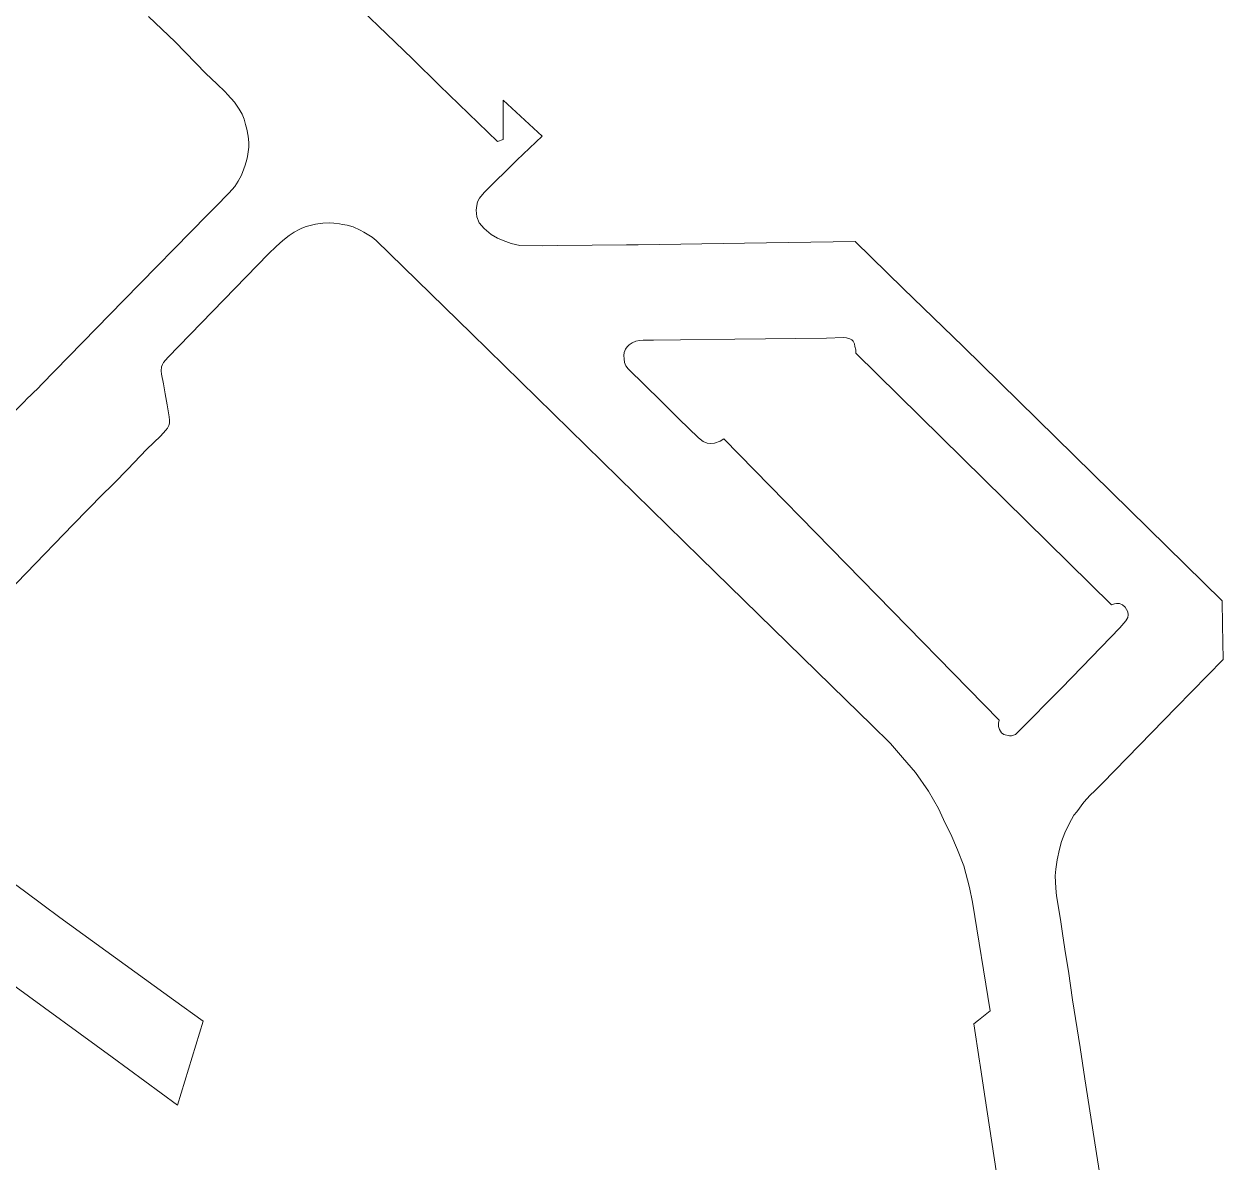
# Model space of a CAD drawing. Header units: metres. Extents: x 662613 to 666742, y 2728069 to 2732733.
# Drawn here: x 663790.5 to 663891.5, y 2730823.8 to 2730919.6 of the extents above; entities that cross this region are included whole.
import ezdxf

# ---------------------------------------------------------------- set-up
doc = ezdxf.new("R2010")
doc.units = ezdxf.units.M
doc.header["$MEASUREMENT"] = 0
doc.layers.add('Xref_DQ_MasterPlan_2024$0$DQ_ROADS', color=8, linetype='Continuous', lineweight=13)

# ---------------------------------------------------------------- blocks, each defined once
blk = doc.blocks.new('Xref_DQ_MasterPlan_2024$0$DQ_Roads_')
at = {"layer": 'Xref_DQ_MasterPlan_2024$0$DQ_ROADS'}
for points in [[(663872.8875, 2730820.0832), (663871.4505, 2730829.481), (663871.0776, 2730831.9193), (663871.0257, 2730832.2735), (663870.565, 2730835.4151), (663870.9471, 2730835.7281), (663871.9207, 2730836.5131), (663870.4532, 2730845.6598), (663870.1928, 2730846.8838), (663869.698, 2730848.7068), (663869.1837, 2730850.0545), (663868.6108, 2730851.3826), (663868.142, 2730852.3071), (663867.5756, 2730853.5506), (663866.7422, 2730855.009), (663865.6289, 2730856.578), (663864.5482, 2730857.841), (663863.5391, 2730859.0064), (663861.9245, 2730860.595), (663859.7695, 2730862.6979), (663847.5101, 2730874.6968), (663828.2324, 2730893.5448), (663820.2138, 2730901.3741), (663819.8754, 2730901.6592), (663819.1711, 2730902.0964), (663818.8558, 2730902.2506), (663818.277, 2730902.5256), (663817.7752, 2730902.6682), (663817.3679, 2730902.7395), (663817.1089, 2730902.789), (663816.6533, 2730902.8534), (663816.2712, 2730902.874), (663815.7223, 2730902.836), (663815.1056, 2730902.7554), (663814.7684, 2730902.6851), (663814.3242, 2730902.5562), (663813.9422, 2730902.4112), (663813.7132, 2730902.3088), (663813.3013, 2730902.0717), (663812.8859, 2730901.792), (663812.3348, 2730901.3765), (663811.779, 2730900.8851), (663811.1473, 2730900.2533), (663802.6676, 2730891.5146), (663802.3038, 2730891.1081), (663802.2109, 2730890.9262), (663802.1374, 2730890.752), (663802.1084, 2730890.4172), (663802.1394, 2730890.1153), (663802.2885, 2730889.2967), (663802.4299, 2730888.4588), (663802.5983, 2730887.5279), (663802.7739, 2730886.5403), (663802.8085, 2730886.2388), (663802.7993, 2730885.9857), (663802.7441, 2730885.7877), (663802.6336, 2730885.5806), (663802.484, 2730885.4034), (663802.0307, 2730884.9085), (663800.8917, 2730883.7968), (663799.2608, 2730882.1057), (663798.1487, 2730880.9565), (663797.9205, 2730880.7294), (663797.1983, 2730880.0106), (663794.6937, 2730877.4754), (663786.7528, 2730869.268)], [(663788.1532, 2730848.3423), (663790.5926, 2730846.5742), (663792.1301, 2730845.4255), (663793.5601, 2730844.357), (663798.2595, 2730840.963), (663803.1405, 2730837.432), (663805.6315, 2730835.6391), (663803.4693, 2730828.5596), (663797.9605, 2730832.6106), (663789.5671, 2730838.7125)], [(663789.1927, 2730886.406), (663790.6367, 2730887.8827), (663790.7375, 2730887.9858), (663791.7551, 2730888.9853), (663792.001, 2730889.2371), (663798.9449, 2730896.3493), (663806.0146, 2730903.5307), (663806.6526, 2730904.1818), (663807.8147, 2730905.3829), (663808.303, 2730905.9429), (663808.5862, 2730906.3888), (663808.8532, 2730906.8966), (663809.0583, 2730907.4077), (663809.182, 2730907.7332), (663809.3252, 2730908.2085), (663809.3773, 2730908.4559), (663809.4717, 2730909.2404), (663809.4782, 2730909.6376), (663809.4196, 2730910.1714), (663809.3122, 2730910.7476), (663809.208, 2730911.1643), (663809.081, 2730911.5972), (663808.9313, 2730912.0335), (663808.6676, 2730912.4469), (663808.2835, 2730913.0328), (663807.687, 2730913.6834), (663807.4925, 2730913.8955), (663806.7828, 2730914.5726), (663805.8713, 2730915.458), (663803.2764, 2730918.1102), (663801.0239, 2730920.2557)], [(663819.0279, 2730920.761), (663821.0785, 2730918.7834), (663823.2735, 2730916.6736), (663825.5575, 2730914.4283), (663830.4399, 2730909.7248), (663830.9062, 2730909.8831), (663830.9062, 2730913.1879), (663834.206, 2730910.1622), (663832.069, 2730908.1553), (663829.3159, 2730905.427), (663828.9253, 2730904.9582), (663828.743, 2730904.6327), (663828.6779, 2730904.3202), (663828.6388, 2730903.9426), (663828.6779, 2730903.3827), (663828.8862, 2730902.8618), (663829.3159, 2730902.4061), (663829.9019, 2730901.8853), (663830.4422, 2730901.5793), (663830.911, 2730901.3839), (663831.5751, 2730901.1235), (663832.3173, 2730900.9673), (663834.2053, 2730900.9412), (663835.5204, 2730900.9542), (663841.3083, 2730901.0128), (663842.2903, 2730901.0276), (663851.2238, 2730901.1626), (663860.56, 2730901.3058), (663864.5901, 2730897.3279), (663869.6487, 2730892.4515), (663891.4806, 2730871.0466), (663891.4967, 2730869.0141), (663891.5427, 2730866.0954), (663887.5887, 2730862.039), (663881.3851, 2730855.6745), (663880.7386, 2730855.028), (663880.3437, 2730854.6563), (663879.825, 2730854.0834), (663879.225, 2730853.2743), (663878.9849, 2730852.9801), (663878.5746, 2730852.2601), (663878.2301, 2730851.482), (663877.9281, 2730850.7697), (663877.7617, 2730850.1154), (663877.5681, 2730849.2096), (663877.4713, 2730848.4315), (663877.4171, 2730847.8818), (663877.4674, 2730846.8249), (663877.5294, 2730846.1746), (663877.8507, 2730844.1887), (663878.0481, 2730842.8299), (663878.2843, 2730841.3395), (663878.5204, 2730839.8336), (663878.8739, 2730837.4236), (663879.5007, 2730833.4129), (663879.9129, 2730830.775), (663884.0355, 2730804.393)]]:
    blk.add_lwpolyline(points, dxfattribs=at)
blk.add_lwpolyline([(663883.0801, 2730870.7028), (663882.8223, 2730870.8041), (663882.5737, 2730870.8041), (663882.3896, 2730870.7673), (663882.1594, 2730870.6844), (663860.6006, 2730891.9032), (663860.6136, 2730892.1636), (663860.5225, 2730892.4631), (663860.503, 2730892.6714), (663860.402, 2730892.9025), (663860.2653, 2730893.0197), (663860.096, 2730893.1043), (663859.8291, 2730893.1955), (663859.5687, 2730893.2215), (663858.1299, 2730893.1694), (663850.4181, 2730893.075), (663845.8445, 2730893.0197), (663843.5626, 2730892.9969), (663842.7032, 2730892.9904), (663842.3842, 2730892.9709), (663842.0847, 2730892.9058), (663841.7657, 2730892.7625), (663841.5345, 2730892.5965), (663841.3653, 2730892.4272), (663841.222, 2730892.2384), (663841.1113, 2730891.952), (663841.0821, 2730891.7013), (663841.0886, 2730891.4149), (663841.1276, 2730891.1154), (663841.2383, 2730890.8224), (663841.4466, 2730890.562), (663844.2025, 2730887.8607), (663845.7162, 2730886.3665), (663847.3536, 2730884.7487), (663847.7572, 2730884.4427), (663848.0892, 2730884.319), (663848.3822, 2730884.2864), (663848.7143, 2730884.319), (663849.183, 2730884.4752), (663849.502, 2730884.6901), (663872.6851, 2730860.9799), (663872.6345, 2730860.7175), (663872.6437, 2730860.4413), (663872.7174, 2730860.1927), (663872.8923, 2730859.9257), (663873.081, 2730859.783), (663873.5598, 2730859.6633), (663873.7348, 2730859.6633), (663874.0754, 2730859.7646), (663874.2964, 2730859.9948), (663877.9103, 2730863.6546), (663879.6827, 2730865.4731), (663882.8638, 2730868.7463), (663883.361, 2730869.3632), (663883.5175, 2730869.6394), (663883.5451, 2730869.8511), (663883.5129, 2730870.1043), (663883.3103, 2730870.5095)], close=True, dxfattribs=at)
blk = doc.blocks.new('Xref_DQ_MasterPlan_2024')
blk.add_blockref('Xref_DQ_MasterPlan_2024$0$DQ_Roads_', (0, 0))

msp = doc.modelspace()

# ---------------------------------------------------------------- block references
msp.add_blockref('Xref_DQ_MasterPlan_2024', (0, 0))

doc.saveas('drawing.dxf')
